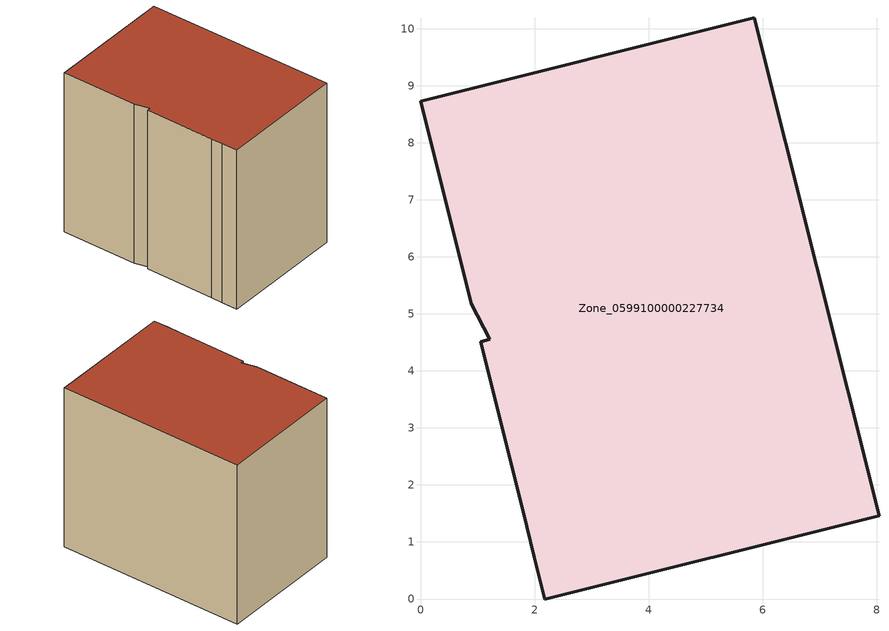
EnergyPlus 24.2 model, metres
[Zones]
Zone_0599100000227734
 floor ground (C_G): 1.21,4.56 0.89,5.18 0,8.73 5.85,10.19 8.04,1.46 2.18,0 2,0.73 1.86,1.27 1.05,4.51 z0
 wall outside (C_F): 8.04,1.46 5.85,10.19 0,8.73 0.89,5.18 1.21,4.56 1.05,4.51 1.86,1.27 2,0.73 2.18,0 8.04,1.46 z0:8
 roof outside (C_R): 0.89,5.18 1.21,4.56 1.05,4.51 1.86,1.27 2,0.73 2.18,0 8.04,1.46 5.85,10.19 0,8.73 z8
[BUILDING]
Pand.0599100000227734: North Axis=0; Terrain=City; Loads Convergence Tolerance Value=0.04; Temperature Convergence Tolerance Value=0.4; Solar Distribution=FullExterior; Maximum Number of Warmup Days=25; Minimum Number of Warmup Days=1
[Site:Location]
Rotterdam.The.Hague.AP_ZH_NLD Design_Conditions: Latitude=51.96; Longitude=4.45; Time Zone=1; Elevation=-4.5
[SITE:GROUNDTEMPERATURE:BUILDINGSURFACE]
18, 18, 18, 18, 18, 18, 18, 18, 18, 18, 18, 18
[MATERIAL] Thermal Absorptance=0.9; Solar Absorptance=0.7; Visible Absorptance=0.7
Name | Roughness | Thickness | Conductivity | Density | Specific Heat
G.TC.1965-1974 | MediumSmooth | 0.15 | 0.882353 | 540 | 1210
F.TC.1965-1974 | Rough | 0.3 | 0.697674 | 1920 | 840
R.TC.1965-1974 | MediumRough | 0.2 | 0.232558 | 1500 | 1000
[CONSTRUCTION]
C_G: G.TC.1965-1974
C_F: F.TC.1965-1974
C_R: R.TC.1965-1974
[ZONE]
Zone_0599100000227734: Type=1; Multiplier=1; Ceiling Height=Autocalculate; Volume=Autocalculate; Floor Area=autocalculate; Part of Total Floor Area=Yes
[ZONEINFILTRATION:DESIGNFLOWRATE]
Infil_Zone_0599100000227734: Zone or ZoneList or Space or SpaceList=Zone_0599100000227734; Schedule=AlwaysOn; Design Flow Rate Calculation Method=Flow/Area; Flow Rate per Floor Area=0.003; Constant Term Coefficient=1; Temperature Term Coefficient=0; Velocity Term Coefficient=0; Velocity Squared Term Coefficient=0
[HVACTEMPLATE:ZONE:IDEALLOADSAIRSYSTEM]
Zone_0599100000227734: Maximum Heating Supply Air Temperature=50; Minimum Cooling Supply Air Temperature=13; Maximum Heating Supply Air Humidity Ratio=0.0156; Minimum Cooling Supply Air Humidity Ratio=0.0077; Heating Limit=NoLimit; Cooling Limit=NoLimit; Dehumidification Control Type=ConstantSensibleHeatRatio; Cooling Sensible Heat Ratio=0.7; Dehumidification Setpoint=60; Humidification Control Type=None; Humidification Setpoint=30; Outdoor Air Method=None; Outdoor Air Flow Rate per Person=0.00944; Outdoor Air Flow Rate per Zone Floor Area=0; Outdoor Air Flow Rate per Zone=0; Demand Controlled Ventilation Type=None; Outdoor Air Economizer Type=NoEconomizer; Heat Recovery Type=None; Sensible Heat Recovery Effectiveness=0.7; Latent Heat Recovery Effectiveness=0.65
[ZONECONTROL:THERMOSTAT]
ThermostatControl_Zone_0599100000227734: Zone or ZoneList=Zone_0599100000227734; Control Type Schedule=DualSetpointControlType; Control 1=Thermostat_Zone_0599100000227734; Temperature Difference Between Cutout And Setpoint=0
[THERMOSTATSETPOINT:DUALSETPOINT]
Thermostat_Zone_0599100000227734: Heating Setpoint Temperature Schedule=HeatingSetpoint_Zone_0599100000227734; Cooling Setpoint Temperature Schedule=CoolingSetpoint_Zone_0599100000227734
[SCHEDULE:COMPACT]
HeatingSetpoint_Zone_0599100000227734: Through: 12/31, For: AllDays, Until: 24:00, 21
CoolingSetpoint_Zone_0599100000227734: Through: 12/31, For: AllDays, Until: 24:00, 24
DualSetpointControlType: Through: 12/31, For: AllDays, Until: 24:00, 4
AlwaysOn: Through: 12/31, For: AllDays, Until: 24:00, 1
